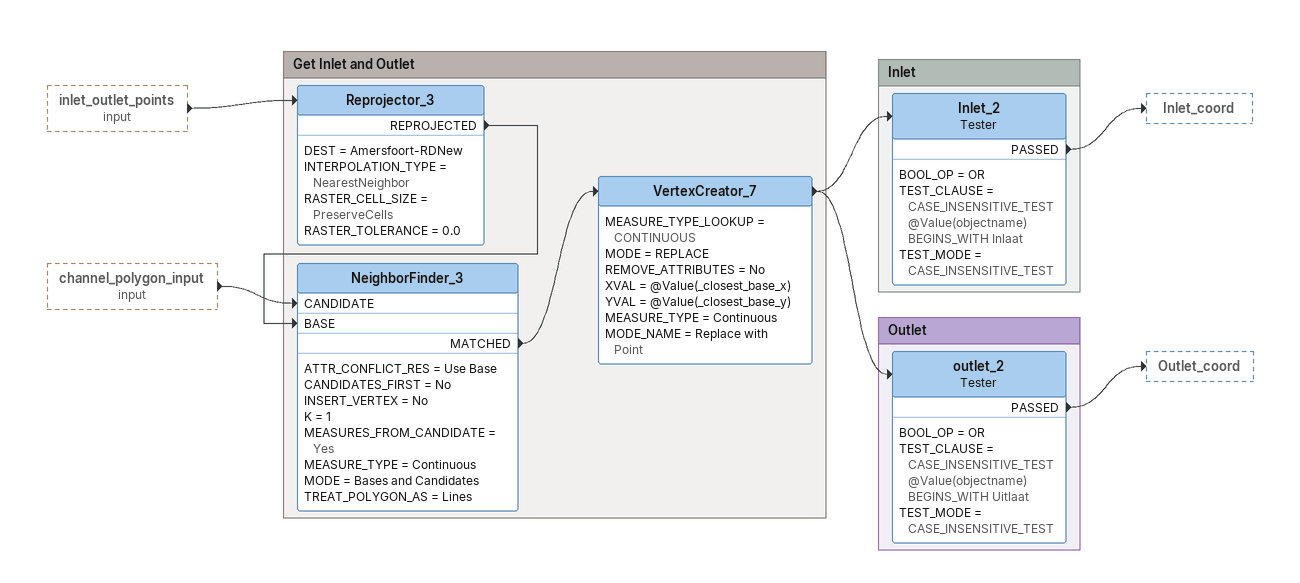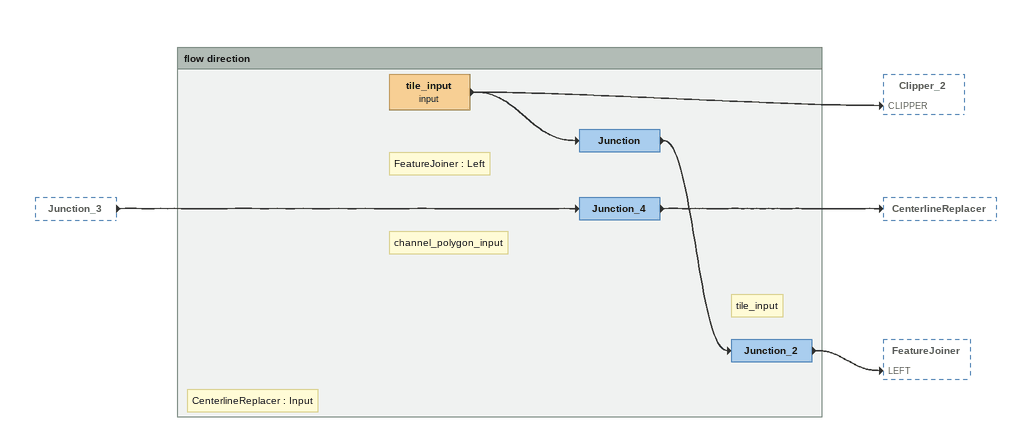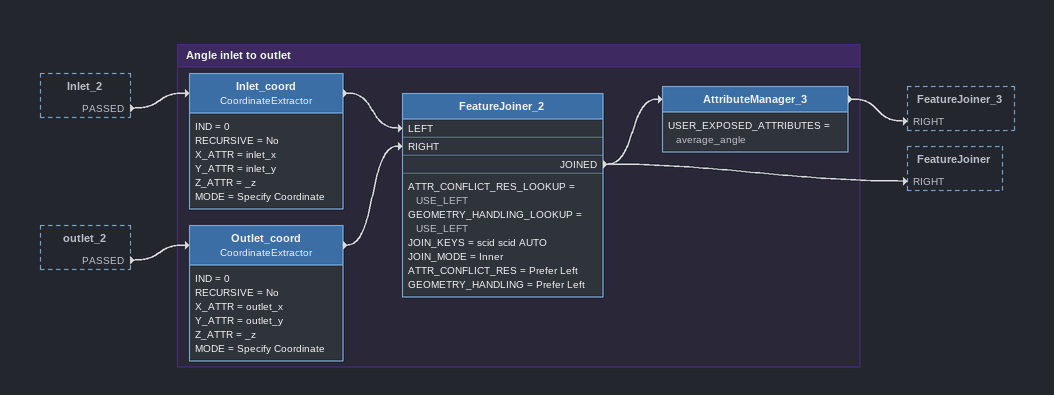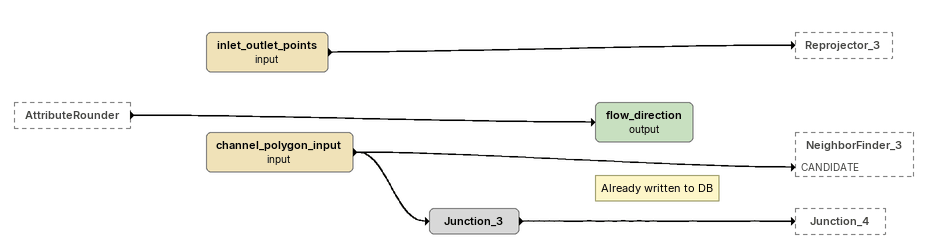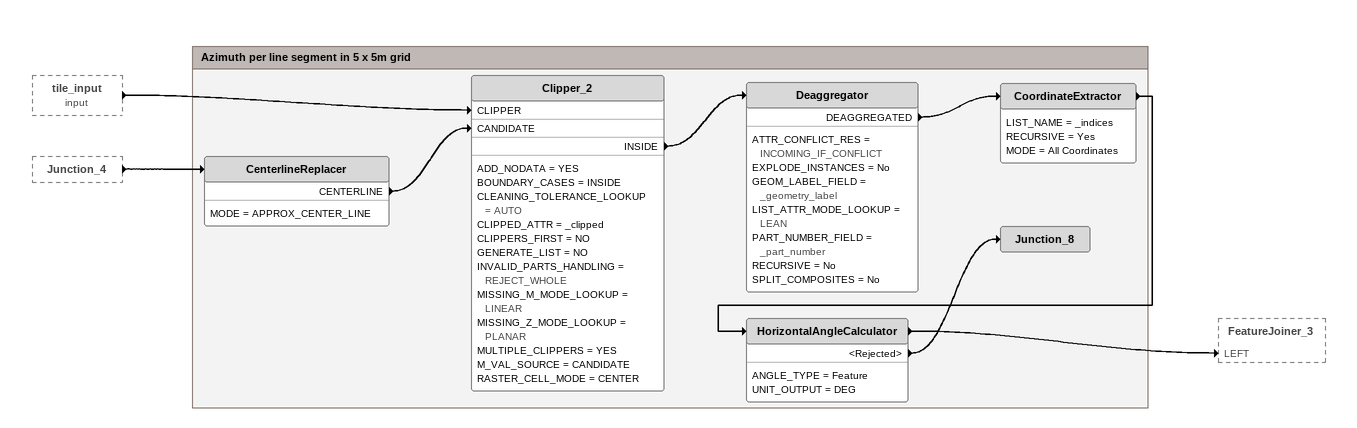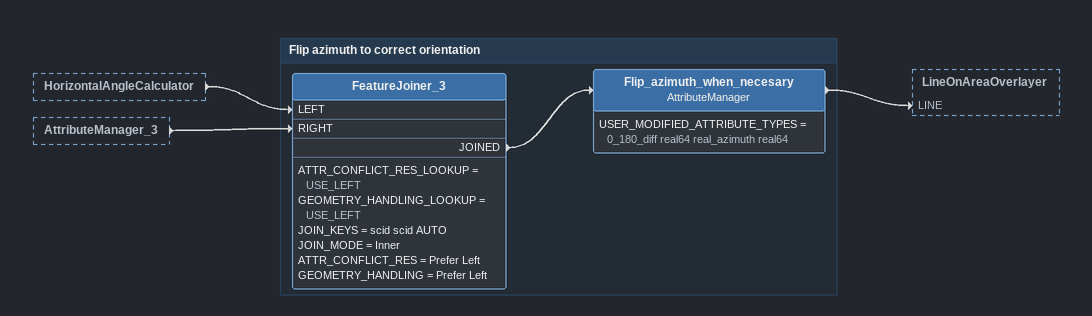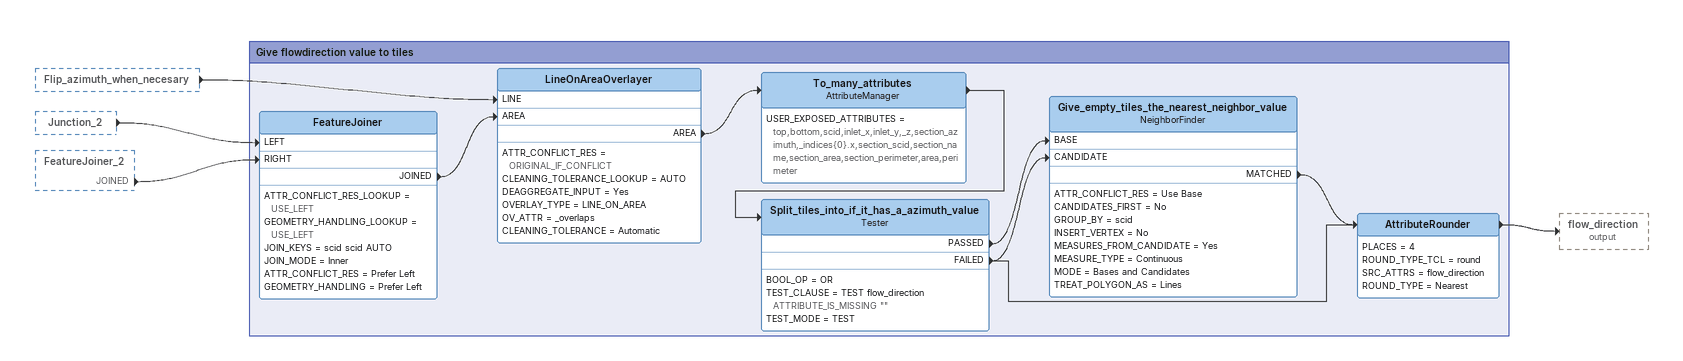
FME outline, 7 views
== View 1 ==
inlet_outlet_points (input) [outside]
    -> Reprojector_3
channel_polygon_input (input) [outside]
    -> NeighborFinder_3 [CANDIDATE]

Bookmark: Get Inlet and Outlet
Reprojector_3
    DEST = Amersfoort-RDNew
    INTERPOLATION_TYPE = NearestNeighbor
    RASTER_CELL_SIZE = PreserveCells
    RASTER_TOLERANCE = 0.0
    REPROJECTED -> NeighborFinder_3 [BASE]
NeighborFinder_3
    ATTR_CONFLICT_RES = Use Base
    CANDIDATES_FIRST = No
    INSERT_VERTEX = No
    K = 1
    MEASURES_FROM_CANDIDATE = Yes
    MEASURE_TYPE = Continuous
    MODE = Bases and Candidates
    TREAT_POLYGON_AS = Lines
    MATCHED -> VertexCreator_7
VertexCreator_7
    MEASURE_TYPE_LOOKUP = CONTINUOUS
    MODE = REPLACE
    REMOVE_ATTRIBUTES = No
    XVAL = @Value(_closest_base_x)
    YVAL = @Value(_closest_base_y)
    MEASURE_TYPE = Continuous
    MODE_NAME = Replace with Point
    -> Inlet_2
    -> outlet_2

Bookmark: Inlet
Inlet_2: Tester
    BOOL_OP = OR
    TEST_CLAUSE = CASE_INSENSITIVE_TEST @Value(objectname) BEGINS_WITH Inlaat
    TEST_MODE = CASE_INSENSITIVE_TEST
    PASSED -> Inlet_coord

Bookmark: Outlet
outlet_2: Tester
    BOOL_OP = OR
    TEST_CLAUSE = CASE_INSENSITIVE_TEST @Value(objectname) BEGINS_WITH Uitlaat
    TEST_MODE = CASE_INSENSITIVE_TEST
    PASSED -> Outlet_coord

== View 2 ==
Junction_3 [outside]
    -> Junction_4

Bookmark: flow direction
Note: channel_polygon_input
Junction_4
    -> CenterlineReplacer
Note: CenterlineReplacer : Input
tile_input (input)
    -> Clipper_2 [CLIPPER]
    -> Junction
Note: FeatureJoiner : Left
Junction
    -> Junction_2
Note: tile_input
Junction_2
    -> FeatureJoiner [LEFT]

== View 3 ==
Inlet_2 [outside]
    PASSED -> Inlet_coord
outlet_2 [outside]
    PASSED -> Outlet_coord

Bookmark: Angle inlet to outlet
Inlet_coord: CoordinateExtractor
    IND = 0
    RECURSIVE = No
    X_ATTR = inlet_x
    Y_ATTR = inlet_y
    Z_ATTR = _z
    MODE = Specify Coordinate
    -> FeatureJoiner_2 [LEFT]
Outlet_coord: CoordinateExtractor
    IND = 0
    RECURSIVE = No
    X_ATTR = outlet_x
    Y_ATTR = outlet_y
    Z_ATTR = _z
    MODE = Specify Coordinate
    -> FeatureJoiner_2 [RIGHT]
FeatureJoiner_2
    ATTR_CONFLICT_RES_LOOKUP = USE_LEFT
    GEOMETRY_HANDLING_LOOKUP = USE_LEFT
    JOIN_KEYS = scid scid AUTO
    JOIN_MODE = Inner
    ATTR_CONFLICT_RES = Prefer Left
    GEOMETRY_HANDLING = Prefer Left
    JOINED -> FeatureJoiner [RIGHT]
    JOINED -> AttributeManager_3
AttributeManager_3
    USER_EXPOSED_ATTRIBUTES = average_angle
    -> FeatureJoiner_3 [RIGHT]

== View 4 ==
AttributeRounder [outside]
    -> flow_direction (output)
inlet_outlet_points (input)
    -> Reprojector_3
channel_polygon_input (input)
    -> NeighborFinder_3 [CANDIDATE]
    -> Junction_3
Junction_3
    -> Junction_4
Note: Already written to DB
flow_direction (output)

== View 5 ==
tile_input (input) [outside]
    -> Clipper_2 [CLIPPER]
Junction_4 [outside]
    -> CenterlineReplacer

Bookmark: Azimuth per line segment in 5 x 5m grid
CenterlineReplacer
    MODE = APPROX_CENTER_LINE
    CENTERLINE -> Clipper_2 [CANDIDATE]
Clipper_2
    ADD_NODATA = YES
    BOUNDARY_CASES = INSIDE
    CLEANING_TOLERANCE_LOOKUP = AUTO
    CLIPPED_ATTR = _clipped
    CLIPPERS_FIRST = NO
    GENERATE_LIST = NO
    INVALID_PARTS_HANDLING = REJECT_WHOLE
    MISSING_M_MODE_LOOKUP = LINEAR
    MISSING_Z_MODE_LOOKUP = PLANAR
    MULTIPLE_CLIPPERS = YES
    M_VAL_SOURCE = CANDIDATE
    RASTER_CELL_MODE = CENTER
    INSIDE -> Deaggregator
Deaggregator
    ATTR_CONFLICT_RES = INCOMING_IF_CONFLICT
    EXPLODE_INSTANCES = No
    GEOM_LABEL_FIELD = _geometry_label
    LIST_ATTR_MODE_LOOKUP = LEAN
    PART_NUMBER_FIELD = _part_number
    RECURSIVE = No
    SPLIT_COMPOSITES = No
    DEAGGREGATED -> CoordinateExtractor
CoordinateExtractor
    LIST_NAME = _indices
    RECURSIVE = Yes
    MODE = All Coordinates
    -> HorizontalAngleCalculator
HorizontalAngleCalculator
    ANGLE_TYPE = Feature
    UNIT_OUTPUT = DEG
    -> FeatureJoiner_3 [LEFT]
    <Rejected> -> Junction_8
Junction_8

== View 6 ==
HorizontalAngleCalculator [outside]
    -> FeatureJoiner_3 [LEFT]
AttributeManager_3 [outside]
    -> FeatureJoiner_3 [RIGHT]

Bookmark: Flip azimuth to correct orientation
FeatureJoiner_3
    ATTR_CONFLICT_RES_LOOKUP = USE_LEFT
    GEOMETRY_HANDLING_LOOKUP = USE_LEFT
    JOIN_KEYS = scid scid AUTO
    JOIN_MODE = Inner
    ATTR_CONFLICT_RES = Prefer Left
    GEOMETRY_HANDLING = Prefer Left
    JOINED -> Flip_azimuth_when_necesary
Flip_azimuth_when_necesary: AttributeManager
    USER_MODIFIED_ATTRIBUTE_TYPES = 0_180_diff real64 real_azimuth real64
    -> LineOnAreaOverlayer [LINE]

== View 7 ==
Flip_azimuth_when_necesary [outside]
    -> LineOnAreaOverlayer [LINE]
Junction_2 [outside]
    -> FeatureJoiner [LEFT]
FeatureJoiner_2 [outside]
    JOINED -> FeatureJoiner [RIGHT]

Bookmark: Give flowdirection value to tiles
FeatureJoiner
    ATTR_CONFLICT_RES_LOOKUP = USE_LEFT
    GEOMETRY_HANDLING_LOOKUP = USE_LEFT
    JOIN_KEYS = scid scid AUTO
    JOIN_MODE = Inner
    ATTR_CONFLICT_RES = Prefer Left
    GEOMETRY_HANDLING = Prefer Left
    JOINED -> LineOnAreaOverlayer [AREA]
LineOnAreaOverlayer
    ATTR_CONFLICT_RES = ORIGINAL_IF_CONFLICT
    CLEANING_TOLERANCE_LOOKUP = AUTO
    DEAGGREGATE_INPUT = Yes
    OVERLAY_TYPE = LINE_ON_AREA
    OV_ATTR = _overlaps
    CLEANING_TOLERANCE = Automatic
    AREA -> To_many_attributes
To_many_attributes: AttributeManager
    USER_EXPOSED_ATTRIBUTES = top,bottom,scid,inlet_x,inlet_y,_z,section_azimuth,_indices{0}.x,section_scid,section_name,section_area,section_perimeter,area,perimeter
    -> Split_tiles_into_if_it_has_a_azimuth_value
Split_tiles_into_if_it_has_a_azimuth_value: Tester
    BOOL_OP = OR
    TEST_CLAUSE = TEST flow_direction ATTRIBUTE_IS_MISSING ""
    TEST_MODE = TEST
    PASSED -> Give_empty_tiles_the_nearest_neighbor_value [BASE]
    FAILED -> AttributeRounder
    FAILED -> Give_empty_tiles_the_nearest_neighbor_value [CANDIDATE]
Give_empty_tiles_the_nearest_neighbor_value: NeighborFinder
    ATTR_CONFLICT_RES = Use Base
    CANDIDATES_FIRST = No
    GROUP_BY = scid
    INSERT_VERTEX = No
    MEASURES_FROM_CANDIDATE = Yes
    MEASURE_TYPE = Continuous
    MODE = Bases and Candidates
    TREAT_POLYGON_AS = Lines
    MATCHED -> AttributeRounder
AttributeRounder
    PLACES = 4
    ROUND_TYPE_TCL = round
    SRC_ATTRS = flow_direction
    ROUND_TYPE = Nearest
    -> flow_direction (output)
